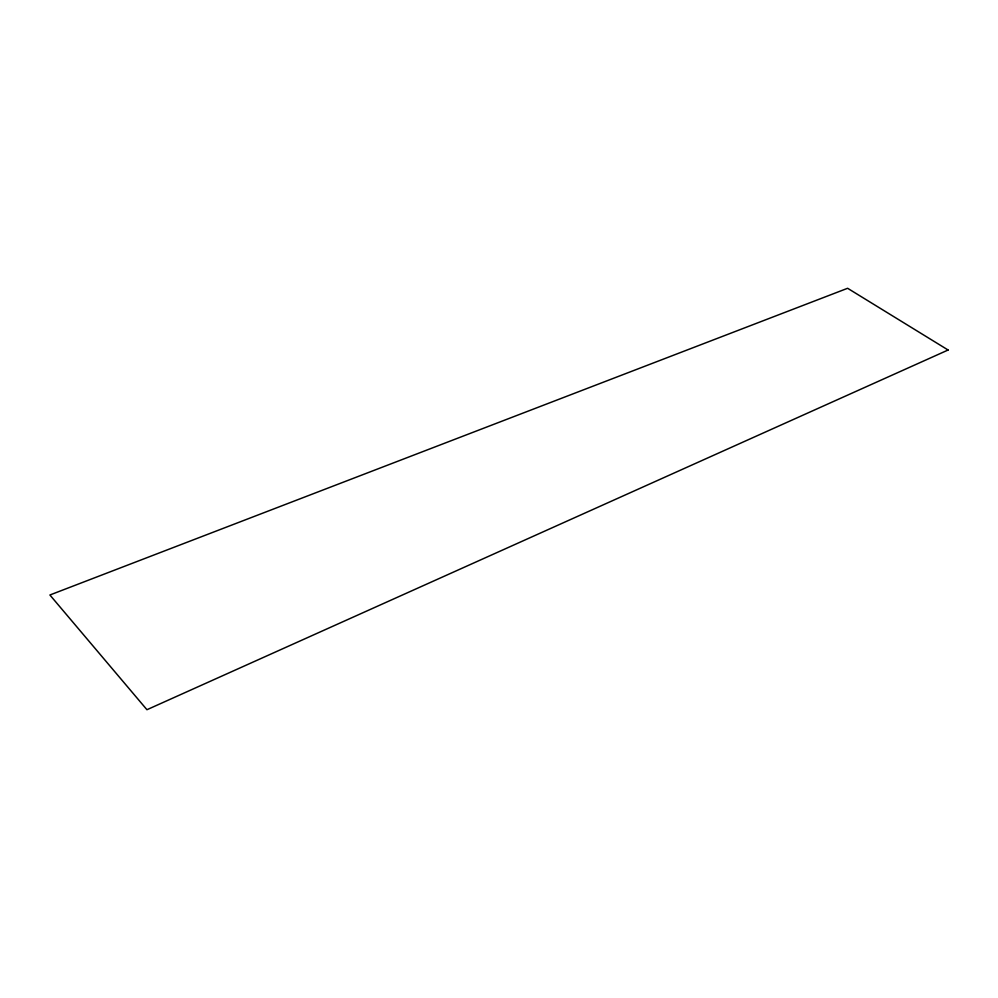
<?xml version="1.0" encoding="UTF-8"?>
<svg xmlns="http://www.w3.org/2000/svg" width="998" height="998" viewBox="0 0 998 998"><rect width="100%" height="100%" fill="white"/><g stroke="black" fill="none" stroke-linecap="round" stroke-linejoin="round"><path stroke-width="1.5" d="M948.1 350.011L146.943 709.715L49.9 594.995L847.614 288.285L948.1 350.011"/></g></svg>
